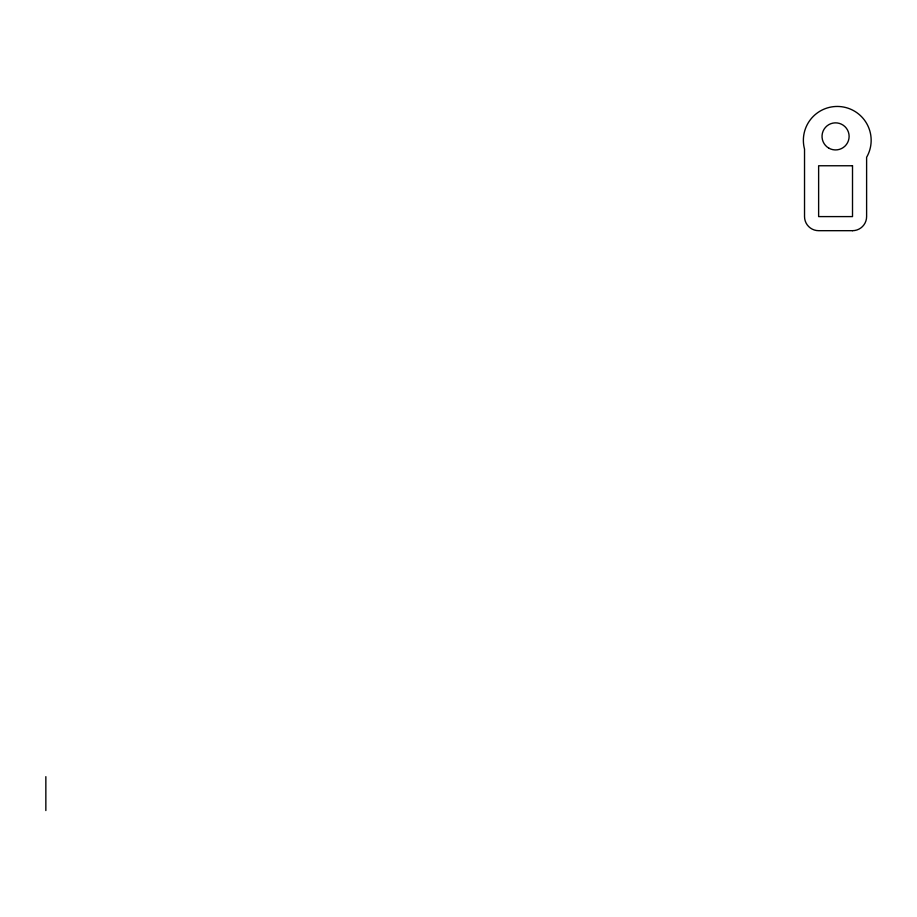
<?xml version="1.0" encoding="UTF-8"?>
<svg xmlns="http://www.w3.org/2000/svg" width="917" height="917" viewBox="0 0 917 917"><rect width="100%" height="100%" fill="white"/><g stroke="black" fill="none" stroke-linecap="round" stroke-linejoin="round"><path stroke-width="1.38" d="M45.85 776.665L45.85 810.548M852.512 165.759L818.629 165.759L818.629 216.595L852.512 216.595L852.512 165.759M852.512 230.683L818.629 230.683A14.099 14.099 0 0 1 804.53 216.595L804.53 149.116A33.883 33.883 0 0 1 841.68 106.739A33.883 33.883 0 0 1 866.611 157.288L866.611 216.595A14.099 14.099 0 0 1 852.512 230.683M828.796 148.13A13.56 13.56 0 0 0 849.119 136.392A13.56 13.56 0 0 0 828.796 124.655A13.56 13.56 0 0 0 828.796 148.13"/></g></svg>
